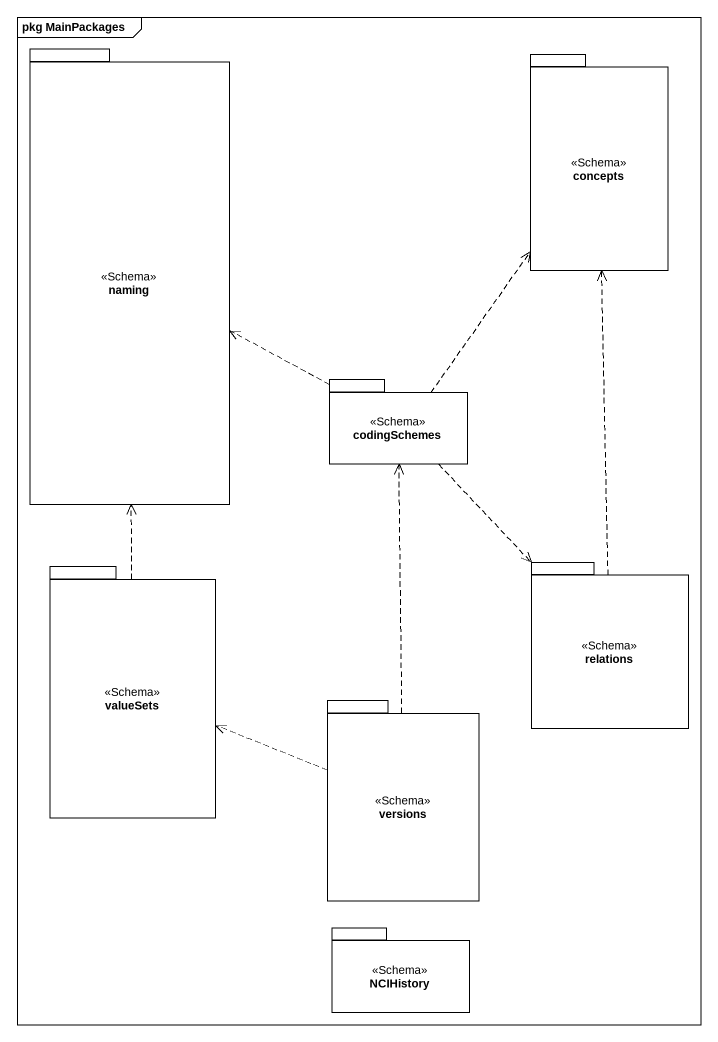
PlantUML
@startuml
mainframe pkg MainPackages
package naming <<Schema>> {
}
package concepts <<Schema>> {
}
package codingSchemes <<Schema>> {
}
package valueSets <<Schema>> {
}
package relations <<Schema>> {
}
package versions <<Schema>> {
}
package NCIHistory <<Schema>> {
}
codingSchemes .left.> naming
codingSchemes .up.> concepts
codingSchemes ..> relations
valueSets .up.> naming
relations .up.> concepts
versions .up.> codingSchemes
versions .left.> valueSets
@enduml
